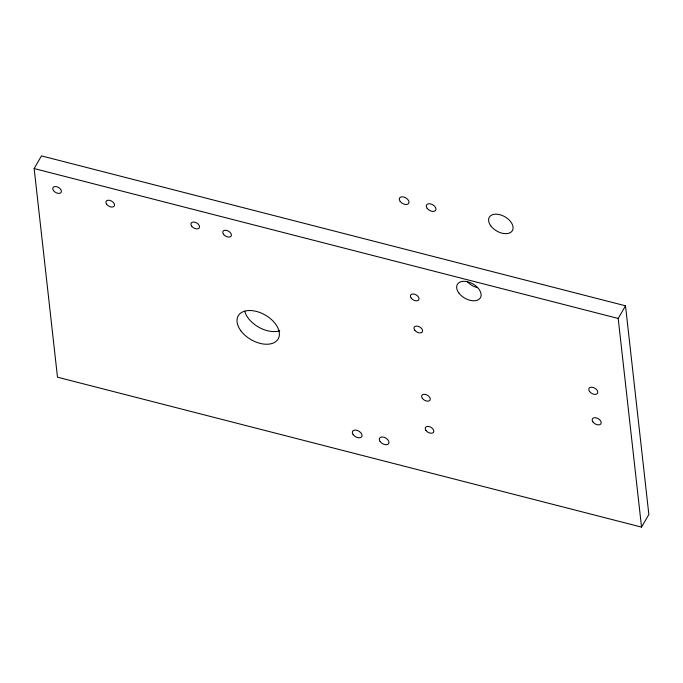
<?xml version="1.0" encoding="UTF-8"?>
<svg xmlns="http://www.w3.org/2000/svg" width="683" height="683" viewBox="0 0 683 683"><rect width="100%" height="100%" fill="white"/><g stroke="black" fill="none" stroke-linecap="round" stroke-linejoin="round"><path stroke-width="1.02" d="M34.15 168.547L41.458 155.886L625.508 305.805L648.85 514.453L641.542 527.114L57.492 377.195L34.15 168.547L618.2 318.466L641.542 527.114M618.2 318.466L625.508 305.805M279.757 330.709A23.077 14.206 30 0 1 258.883 327.294A23.077 14.206 30 0 1 244.719 311.158M477.221 287.62A13.336 8.213 30 0 1 467.266 281.669M414.76 330.179A4.704 2.894 30 0 0 422.222 332.1A4.704 2.894 30 0 0 417.945 326.252A4.704 2.894 30 0 0 414.76 330.179M425.979 430.495A4.704 2.894 30 0 0 433.449 432.407A4.704 2.894 30 0 0 429.163 426.568A4.704 2.894 30 0 0 425.979 430.495M240.792 330.674A23.077 14.206 30 0 0 277.392 340.066A23.077 14.206 30 0 0 256.415 311.414A23.077 14.206 30 0 0 240.792 330.674M458.822 292.947A13.336 8.213 30 0 0 479.97 298.377A13.336 8.213 30 0 0 467.846 281.823A13.336 8.213 30 0 0 458.822 292.947M490.77 225.817A13.336 8.213 30 0 0 511.926 231.247A13.336 8.213 30 0 0 499.802 214.684A13.336 8.213 30 0 0 490.77 225.817M592.981 421.992A4.926 3.031 30 0 0 600.792 423.998A4.926 3.031 30 0 0 596.319 417.876A4.926 3.031 30 0 0 592.981 421.992M53.539 190.642A4.704 2.894 30 0 0 61.009 192.555A4.704 2.894 30 0 0 56.732 186.715A4.704 2.894 30 0 0 53.539 190.642M106.659 204.319A4.704 2.894 30 0 0 114.129 206.232A4.704 2.894 30 0 0 109.852 200.384A4.704 2.894 30 0 0 106.659 204.319M380.149 441.611A5.302 3.261 30 0 0 388.55 443.771A5.302 3.261 30 0 0 383.735 437.188A5.302 3.261 30 0 0 380.149 441.611M353.171 434.687A5.302 3.261 30 0 0 361.58 436.847A5.302 3.261 30 0 0 356.765 430.264A5.302 3.261 30 0 0 353.171 434.687M427.14 208.341A5.302 3.261 30 0 0 435.541 210.501A5.302 3.261 30 0 0 430.725 203.918A5.302 3.261 30 0 0 427.14 208.341M400.17 201.417A5.302 3.261 30 0 0 408.571 203.577A5.302 3.261 30 0 0 403.755 196.994A5.302 3.261 30 0 0 400.17 201.417M589.566 391.496A4.926 3.031 30 0 0 597.386 393.502A4.926 3.031 30 0 0 592.904 387.381A4.926 3.031 30 0 0 589.566 391.496M411.166 298.087A4.704 2.894 30 0 0 418.636 299.999A4.704 2.894 30 0 0 414.35 294.151A4.704 2.894 30 0 0 411.166 298.087M422.384 398.394A4.704 2.894 30 0 0 429.855 400.315A4.704 2.894 30 0 0 425.577 394.467A4.704 2.894 30 0 0 422.384 398.394M223.537 234.329A4.704 2.894 30 0 0 231.008 236.25A4.704 2.894 30 0 0 226.722 230.402A4.704 2.894 30 0 0 223.537 234.329M191.684 226.158A4.704 2.894 30 0 0 199.146 228.071A4.704 2.894 30 0 0 194.868 222.223A4.704 2.894 30 0 0 191.684 226.158"/></g></svg>
